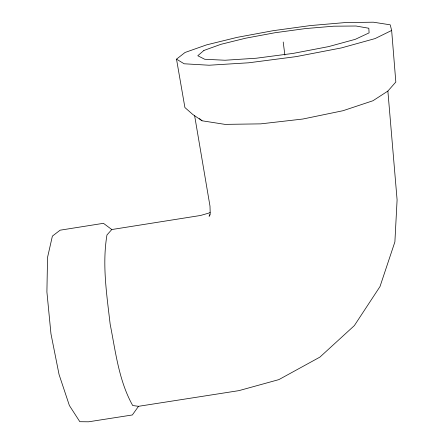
<?xml version="1.0" encoding="UTF-8"?>
<svg xmlns="http://www.w3.org/2000/svg" width="444" height="444" viewBox="0 0 444 444"><rect width="100%" height="100%" fill="white"/><g stroke="black" fill="none" stroke-linecap="round" stroke-linejoin="round"><path stroke-width="0.67" d="M210.228 214.63L209.091 216.295L210.217 213.486L209.99 206.127L194.594 115.49M387.878 91.081L372.954 100.744L342.962 110.728L302.852 119.025L260.672 123.865L224.986 124.376L202.026 120.779L192.807 114.485L184.909 107.548L176.512 59.157L185.048 52.47L206.588 44.872L237.263 37.34L273.165 30.686L310.473 25.563L345.277 22.566L373.354 22.2L390.215 24.82L391.652 30.458L395.826 82.023L387.878 91.081L397.097 199.878L394.888 241.902L380.003 286.558L354.334 325.624L319.885 357.126L278.876 379.609L238.922 390.637L138.511 406.31L132.345 414.968L88.55 421.8L79.826 421.695L69.381 405.511L59.041 374.453L50.96 333.816L46.903 291.936L47.547 257.392L52.386 236.103L60.129 230.186L103.446 223.315L111.788 229.537L200.571 215.468L208.935 213.048L210.056 212.382M111.788 229.537L106.965 234.959C102.009 264.563 106.782 294.594 110.14 324.103C115.612 351.648 118.764 380.63 132.701 405.527L138.511 406.31M391.652 30.458L375.075 38.584L341.381 47.924L296.159 56.621L248.768 62.787L209.102 65.229L184.16 63.781L176.512 59.157M199.467 118.565L202.026 120.779M283.211 42.014L284.87 55.089M203.896 50.461L197.791 55.739L204.712 59.263L225.025 60.24L256.349 58.214L293.284 53.374L328.56 46.62L355.3 39.322L369.097 32.862L368.825 28.255L356.01 26.013L333.705 26.196L305.494 28.571L274.986 32.739L245.649 38.195L220.851 44.339L203.896 50.461"/></g></svg>
